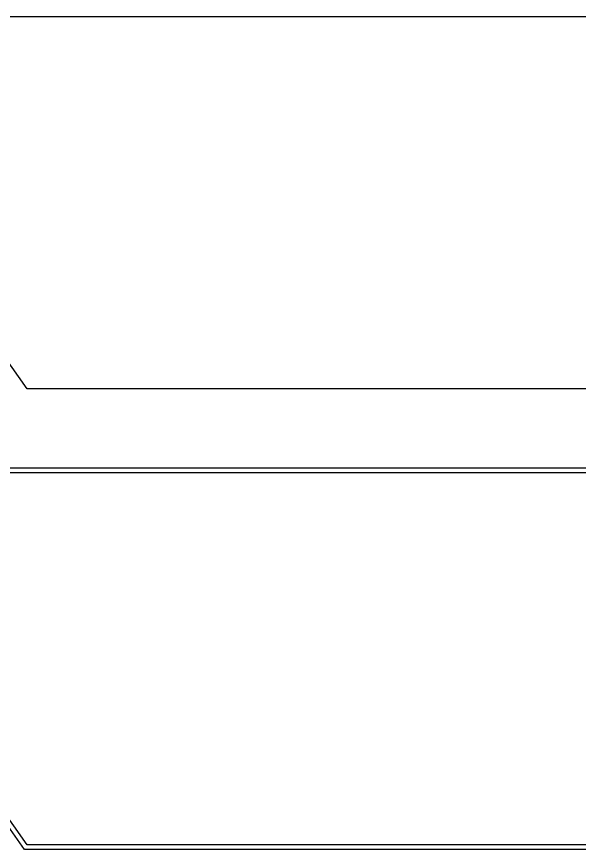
# Model space of a CAD drawing. Header units: inches. Extents: x -955 to -701, y -2062 to -1714.
# Drawn here: x -902.635 to -899.609, y -1994.111 to -1989.637 of the extents above; entities that cross this region are included whole.
import ezdxf

# ---------------------------------------------------------------- set-up
doc = ezdxf.new("R2010")
doc.units = ezdxf.units.IN
doc.header["$LTSCALE"] = 0.1
doc.header["$MEASUREMENT"] = 0

msp = doc.modelspace()

# ---------------------------------------------------------------- linework, layer by layer
at = {"color": 7, "linetype": 'Continuous', "lineweight": 25}
for points in [[(-904.36994, -1989.63687), (-841.94146, -1989.63687)], [(-894.36994, -1991.63687), (-902.57881, -1991.63687), (-903.29633, -1990.61687)], [(-904.37026, -1992.06055), (-841.94109, -1992.06055)], [(-904.36994, -1992.08555), (-841.94146, -1992.08555)], [(-894.36994, -1994.08555), (-902.57881, -1994.08555), (-903.29633, -1993.06555)], [(-894.34494, -1994.11055), (-902.59179, -1994.11055), (-903.30931, -1993.09055)]]:
    msp.add_lwpolyline(points, dxfattribs=at)

doc.saveas('drawing.dxf')
